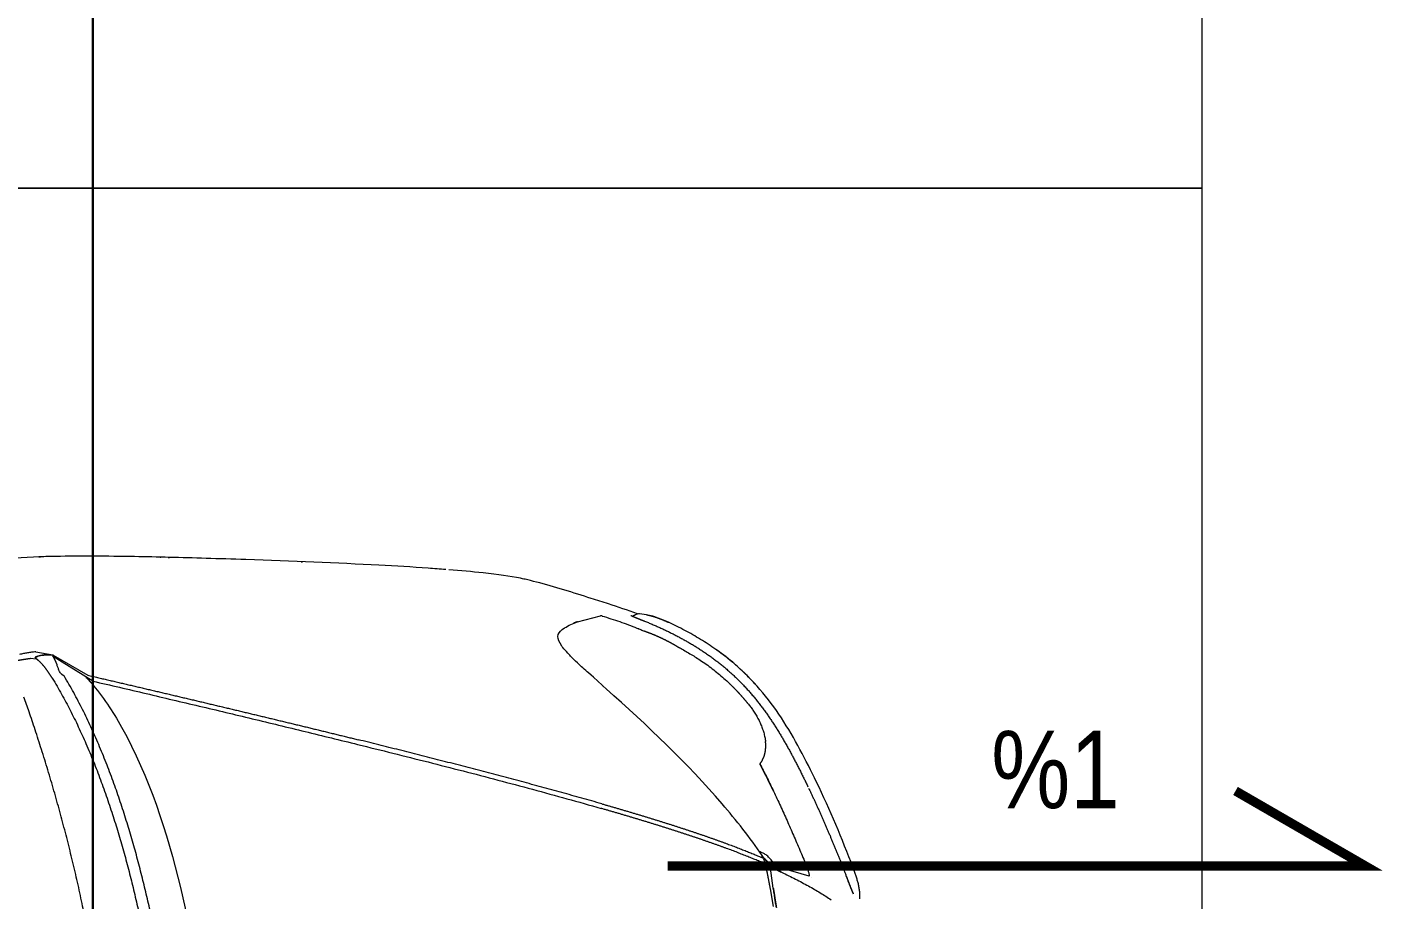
# Model space of a CAD drawing. Extents: x -2012 to 34975, y -1043 to 8321.
# Drawn here: x 31582.3 to 31757.1, y 1325.8 to 1438.3 of the extents above; entities that cross this region are included whole.
import ezdxf
from ezdxf.xclip import XClip

# ---------------------------------------------------------------- set-up
doc = ezdxf.new("R2010")
doc.units = 0
doc.header["$LTSCALE"] = 25
doc.header["$XCLIPFRAME"] = 0
doc.layers.get('0').update_dxf_attribs({"color": 9, "lineweight": 9})
for name, color, linetype, lineweight in [('04', 9, 'Continuous', 9), ('06D', 9, 'Continuous', 9), ('21', 9, 'Continuous', 9), ('E-KABLO', 7, 'Continuous', 30)]:
    doc.layers.add(name, color=color, linetype=linetype, lineweight=lineweight)
doc.styles.add('MuuM_TEXT-STANDART', font='ARIALN.TTF')

# ---------------------------------------------------------------- blocks, each defined once
blk = doc.blocks.new('p-araba-polo')
at = {"extrusion": (0, 0, -1)}
for p, q in [((0.3189, 0.7484), (0.328, 0.7495)), ((0.3334, 0.7485), (0.3346, 0.7476)), ((0.3344, 0.7478), (0.3365, 0.7464)), ((0.4081, 0.7394), (0.3783, 0.7469)), ((0.4278, 0.7293), (0.4248, 0.7314)), ((1.1066, 0.7007), (1.0845, 0.6967)), ((1.033, 0.6629), (1.0852, 0.695)), ((1.0841, 0.6962), (1.0396, 0.6705)), ((1.1073, 0.6936), (1.1062, 0.6918)), ((1.1134, 0.6923), (1.1062, 0.6918)), ((1.1134, 0.6923), (1.1134, 0.6923)), ((0.3875, 0.668), (0.3764, 0.6575)), ((0.3712, 0.653), (0.3749, 0.6562)), ((0.3749, 0.6562), (0.3764, 0.6575)), ((0.1683, 0.4355), (0.17, 0.4382)), ((0.172, 0.4427), (0.1727, 0.4429)), ((0.1727, 0.4429), (0.1735, 0.4432)), ((0.1094, 0.4114), (0.1433, 0.4214)), ((0.1556, 0.3961), (0.1593, 0.4217))]:
    blk.add_line(p, q, dxfattribs=at)
at = {"flags": 128}
for points in [[(0.427, 0.7064), (0.4277, 0.7072), (0.4282, 0.7081)], [(0.4171, 0.6952), (0.4181, 0.6962), (0.4193, 0.6975), (0.4207, 0.699)], [(0.3874, 0.668), (0.3906, 0.6707), (0.3938, 0.6734)]]:
    blk.add_lwpolyline(points, dxfattribs=at)
for points, degree, knots in [([(0.578, 0.8067), (0.5852, 0.8073), (0.6136, 0.8094), (0.6943, 0.8142), (0.7938, 0.8181), (0.9022, 0.8216), (0.9869, 0.8238), (1.0486, 0.8241), (1.0808, 0.8236)], 3, [0, 0, 0, 0, 0.049552, 0.182368, 0.511137, 0.607099, 0.78604, 1, 1, 1, 1]), ([(0.5894, 0.8074), (0.5894, 0.8074), (0.5894, 0.8074), (0.5894, 0.8074), (0.5894, 0.8074), (0.5894, 0.8074), (0.5894, 0.8074), (0.5894, 0.8074), (0.5894, 0.8074), (0.5894, 0.8074), (0.5894, 0.8074), (0.5894, 0.8074), (0.5894, 0.8074), (0.5894, 0.8074), (0.5894, 0.8074)], 7, [0, 0, 0, 0, 0, 0, 0, 0, 1, 1, 1, 1, 1, 1, 1, 1, 1, 1, 1, 1, 1, 1, 1]), ([(0.3308, 0.7495), (0.3436, 0.7542), (0.3636, 0.7609), (0.3938, 0.7706), (0.4254, 0.7806), (0.4544, 0.789), (0.4711, 0.793), (0.4757, 0.7941)], 3, [0, 0, 0, 0, 0.260213, 0.420209, 0.662967, 0.897224, 1, 1, 1, 1]), ([(0.4758, 0.7941), (0.4779, 0.7946), (0.4931, 0.7978), (0.5106, 0.8003), (0.5297, 0.8023)], 3, [0, 0, 0, 0, 0.124213, 1, 1, 1, 1]), ([(0.1774, 0.6572), (0.18, 0.6601), (0.1853, 0.6658), (0.1936, 0.6741), (0.2022, 0.6821), (0.2111, 0.6897), (0.2203, 0.697), (0.2298, 0.7039), (0.2395, 0.7105), (0.2494, 0.7168), (0.2595, 0.7227), (0.2698, 0.7283), (0.2803, 0.7337), (0.2874, 0.737), (0.2909, 0.7387)], 3, [0, 0, 0, 0, 0.083333, 0.166665, 0.249997, 0.333329, 0.416662, 0.499995, 0.583328, 0.666661, 0.749996, 0.83333, 0.916665, 1, 1, 1, 1]), ([(0.2909, 0.7387), (0.2938, 0.74), (0.2996, 0.7426), (0.3085, 0.7459), (0.3146, 0.7476), (0.3178, 0.7481)], 3, [0, 0, 0, 0, 0.333411, 0.666747, 1, 1, 1, 1]), ([(0.3764, 0.7468), (0.3726, 0.7457), (0.3649, 0.7434), (0.3536, 0.7396), (0.3424, 0.7356), (0.3351, 0.7327), (0.3314, 0.7312)], 3, [0, 0, 0, 0, 0.250001, 0.500002, 0.750003, 1, 1, 1, 1]), ([(0.3314, 0.7312), (0.3306, 0.7308), (0.3289, 0.7302), (0.3265, 0.7292), (0.3241, 0.7283), (0.3217, 0.7274), (0.3202, 0.7269), (0.3195, 0.7266)], 3, [0, 0, 0, 0, 0.19886, 0.400952, 0.606006, 0.809658, 1, 1, 1, 1]), ([(0.0999, 0.5329), (0.1137, 0.5611), (0.1417, 0.6167), (0.1884, 0.6724), (0.2204, 0.6972), (0.2284, 0.7028)], 3, [0, 0, 0, 0, 0.436314, 0.862947, 1, 1, 1, 1]), ([(0.2762, 0.7056), (0.2741, 0.7045), (0.2697, 0.7021), (0.2632, 0.6983), (0.2566, 0.6943), (0.2523, 0.6915), (0.2501, 0.6901)], 3, [0, 0, 0, 0, 0.240377, 0.493552, 0.746754, 1, 1, 1, 1]), ([(1.1066, 0.7007), (1.1085, 0.7005), (1.1121, 0.7001), (1.1174, 0.6992), (1.1226, 0.6983), (1.1259, 0.6977), (1.1276, 0.6974)], 3, [0, 0, 0, 0, 0.249853, 0.499728, 0.749768, 1, 1, 1, 1]), ([(0.2501, 0.6901), (0.2474, 0.6883), (0.2421, 0.6847), (0.2343, 0.679), (0.2268, 0.6729), (0.2194, 0.6665), (0.2145, 0.662), (0.2121, 0.6598)], 3, [0, 0, 0, 0, 0.200084, 0.400065, 0.600042, 0.800036, 1, 1, 1, 1]), ([(1.0764, 0.6763), (1.0769, 0.6775), (1.0778, 0.68), (1.0787, 0.6824), (1.0792, 0.6836)], 3, [0, 0, 0, 0, 0.511036, 1, 1, 1, 1]), ([(1.0835, 0.6949), (1.0835, 0.6949), (1.0835, 0.6949), (1.0835, 0.6949), (1.0835, 0.6949), (1.0835, 0.6949), (1.0835, 0.6949), (1.0835, 0.6949), (1.0835, 0.6949), (1.0835, 0.6949), (1.0835, 0.6949)], 5, [0, 0, 0, 0, 0, 0, 1, 1, 1, 1, 1, 1.000001, 1.000001, 1.000001, 1.000001, 1.000001, 1.000001]), ([(1.0853, 0.6968), (1.0851, 0.6968), (1.0847, 0.6968), (1.0844, 0.6966), (1.0841, 0.6965), (1.0841, 0.6963), (1.0841, 0.6962)], 3, [0, 0, 0, 0, 0.226641, 0.489612, 0.73866, 1, 1, 1, 1]), ([(1.093, 0.6968), (1.0925, 0.6969), (1.0916, 0.6969), (1.0908, 0.6969), (1.0904, 0.6969)], 3, [0, 0, 0, 0, 0.627101, 1, 1, 1, 1]), ([(1.0954, 0.6966), (1.095, 0.6967), (1.0942, 0.6968), (1.0934, 0.6968), (1.093, 0.6968)], 3, [0, 0, 0, 0, 0.505636, 1, 1, 1, 1]), ([(1.1073, 0.6936), (1.1072, 0.6936), (1.107, 0.6938), (1.1066, 0.6939), (1.1062, 0.6941), (1.106, 0.6942)], 3, [0, 0, 0, 0, 0.23445, 0.472231, 1, 1, 1, 1]), ([(1.1075, 0.6933), (1.1074, 0.6934), (1.1074, 0.6935), (1.1073, 0.6935), (1.1073, 0.6936)], 3, [0, 0, 0, 0, 0.501057, 1, 1, 1, 1]), ([(1.0739, 0.6723), (1.0744, 0.6729), (1.0755, 0.6741), (1.0761, 0.6756), (1.0764, 0.6763)], 3, [0, 0, 0, 0, 0.499911, 1, 1, 1, 1]), ([(0.17, 0.4382), (0.1858, 0.4614), (0.2457, 0.5368), (0.3175, 0.6057), (0.3712, 0.653)], 3, [0, 0, 0, 0, 0.290843, 1, 1, 1, 1]), ([(1.033, 0.6629), (1.0101, 0.6576), (0.9644, 0.6469), (0.8959, 0.6308), (0.8275, 0.6145), (0.7594, 0.598), (0.7142, 0.5869), (0.6916, 0.5814)], 3, [0, 0, 0, 0, 0.200074, 0.400125, 0.600159, 0.800117, 1, 1, 1, 1]), ([(0.1875, 0.633), (0.1864, 0.6316), (0.1842, 0.6288), (0.1821, 0.6258), (0.1811, 0.6243)], 3, [0, 0, 0, 0, 0.500031, 1, 1, 1, 1]), ([(1.0993, 0.5749), (1.102, 0.5834), (1.1072, 0.5996), (1.1147, 0.6221), (1.1199, 0.6361), (1.1222, 0.6424)], 3, [0, 0, 0, 0, 0.374907, 0.71679, 1, 1, 1, 1]), ([(0.1811, 0.6243), (0.18, 0.6226), (0.1777, 0.619), (0.1747, 0.6136), (0.172, 0.6079), (0.1698, 0.6023), (0.1679, 0.5965), (0.1664, 0.5907), (0.1659, 0.5869), (0.1656, 0.585)], 3, [0, 0, 0, 0, 0.14287, 0.285738, 0.428603, 0.571464, 0.714319, 0.857165, 1, 1, 1, 1]), ([(0.3769, 0.5048), (0.3854, 0.5073), (0.4025, 0.5121), (0.4283, 0.5193), (0.4542, 0.5264), (0.4802, 0.5334), (0.5063, 0.5403), (0.5325, 0.5472), (0.5587, 0.554), (0.5851, 0.5608), (0.6115, 0.5675), (0.6379, 0.5742), (0.6644, 0.5808), (0.6821, 0.5852), (0.6909, 0.5874)], 3, [0, 0, 0, 0, 0.083342, 0.166682, 0.25, 0.333306, 0.416615, 0.499936, 0.583268, 0.666606, 0.749946, 0.83329, 0.916643, 1, 1, 1, 1]), ([(0.6916, 0.5814), (0.6764, 0.5776), (0.6461, 0.5701), (0.6008, 0.5587), (0.5557, 0.5472), (0.5107, 0.5355), (0.4661, 0.5235), (0.4216, 0.5114), (0.3923, 0.5031), (0.3777, 0.4989)], 3, [0, 0, 0, 0, 0.142912, 0.285805, 0.428682, 0.57154, 0.714362, 0.857157, 1, 1, 1, 1]), ([(1.007, 0), (1.0071, 0.0093), (1.0072, 0.0278), (1.0078, 0.0557), (1.0089, 0.0835), (1.0105, 0.1113), (1.0124, 0.1391), (1.0149, 0.1668), (1.0177, 0.1945), (1.0209, 0.2221), (1.0246, 0.2497), (1.0287, 0.2773), (1.0332, 0.3047), (1.0381, 0.3322), (1.0434, 0.3595), (1.049, 0.3867), (1.0551, 0.4139), (1.0616, 0.441), (1.0684, 0.468), (1.0756, 0.4949), (1.0831, 0.5217), (1.091, 0.5484), (1.0965, 0.5661), (1.0993, 0.5749)], 3, [0, 0, 0, 0, 0.047619, 0.095238, 0.142857, 0.190476, 0.238095, 0.285714, 0.333333, 0.380952, 0.428571, 0.47619, 0.523809, 0.571428, 0.619047, 0.666666, 0.714285, 0.761904, 0.809523, 0.857143, 0.904762, 0.952381, 1, 1, 1, 1]), ([(0.172, 0.5544), (0.1691, 0.5489), (0.1634, 0.5378), (0.158, 0.5266), (0.1553, 0.521)], 3, [0, 0, 0, 0, 0.499946, 1, 1, 1, 1]), ([(0.1721, 0.5572), (0.1723, 0.557), (0.1726, 0.5565), (0.1725, 0.5554), (0.1722, 0.5547), (0.172, 0.5544)], 3, [0, 0, 0, 0, 0.34173, 0.655167, 1, 1, 1, 1]), ([(0.1553, 0.521), (0.1524, 0.5147), (0.1464, 0.5022), (0.1379, 0.4833), (0.1296, 0.4643), (0.1214, 0.4453), (0.1161, 0.4325), (0.1135, 0.4261)], 3, [0, 0, 0, 0, 0.199959, 0.399928, 0.599921, 0.799944, 1, 1, 1, 1]), ([(0.1576, 0.4313), (0.1582, 0.4321), (0.1596, 0.4337), (0.1616, 0.4362), (0.1632, 0.4376), (0.1641, 0.4383)], 3, [0, 0, 0, 0, 0.335072, 0.667573, 1, 1, 1, 1]), ([(0.1641, 0.4383), (0.1647, 0.4387), (0.1659, 0.4396), (0.1678, 0.4407), (0.1692, 0.4414), (0.1699, 0.4417)], 3, [0, 0, 0, 0, 0.333542, 0.667239, 1, 1, 1, 1]), ([(0.044, 0.3824), (0.044, 0.3841), (0.0439, 0.3875), (0.0443, 0.3927), (0.0451, 0.3978), (0.0462, 0.4028), (0.0476, 0.4078), (0.0492, 0.4127), (0.0509, 0.4176), (0.0521, 0.4208), (0.0527, 0.4224)], 3, [0, 0, 0, 0, 0.124987, 0.249975, 0.374965, 0.49996, 0.624964, 0.749973, 0.874985, 1, 1, 1, 1]), ([(0.1135, 0.4261), (0.1129, 0.4247), (0.1118, 0.422), (0.1104, 0.4178), (0.1095, 0.414), (0.1094, 0.4122), (0.1094, 0.4114)], 3, [0, 0, 0, 0, 0.270369, 0.539534, 0.807022, 1, 1, 1, 1]), ([(0.1433, 0.4214), (0.145, 0.4222), (0.1483, 0.4238), (0.1515, 0.426), (0.1531, 0.4271)], 3, [0, 0, 0, 0, 0.500778, 1, 1, 1, 1]), ([(0.1553, 0.4228), (0.1545, 0.4221), (0.1529, 0.4209), (0.1502, 0.4193), (0.1476, 0.4179), (0.1458, 0.417), (0.1449, 0.4166)], 3, [0, 0, 0, 0, 0.248986, 0.49846, 0.748736, 1, 1, 1, 1]), ([(0.1531, 0.4271), (0.1539, 0.4278), (0.1555, 0.429), (0.1569, 0.4305), (0.1576, 0.4313)], 3, [0, 0, 0, 0, 0.5173, 1, 1, 1, 1]), ([(0.1619, 0.4288), (0.1608, 0.4277), (0.1586, 0.4255), (0.1564, 0.4237), (0.1553, 0.4228)], 3, [0, 0, 0, 0, 0.500116, 1, 1, 1, 1]), ([(0.1658, 0.4273), (0.1656, 0.4266), (0.1653, 0.4252), (0.165, 0.4237), (0.1648, 0.423)], 3, [0, 0, 0, 0, 0.499348, 1, 1, 1, 1]), ([(0.1691, 0.435), (0.1686, 0.4342), (0.1676, 0.4326), (0.1665, 0.43), (0.1661, 0.4282), (0.1658, 0.4273)], 3, [0, 0, 0, 0, 0.333479, 0.665683, 1, 1, 1, 1]), ([(0.1684, 0.4358), (0.1683, 0.4357), (0.1677, 0.4351), (0.1672, 0.4346), (0.1668, 0.4342)], 3, [0, 0, 0, 0, 0.227086, 1, 1, 1, 1]), ([(0.0615, 0.4113), (0.0608, 0.4095), (0.0594, 0.4057), (0.0572, 0.4), (0.0549, 0.3942), (0.0534, 0.3907), (0.0526, 0.3888)], 3, [0, 0, 0, 0, 0.242914, 0.490387, 0.743262, 1, 1, 1, 1]), ([(0.1449, 0.4166), (0.1418, 0.4151), (0.1357, 0.4122), (0.127, 0.4078), (0.1185, 0.4034), (0.1103, 0.399), (0.1024, 0.3945), (0.0949, 0.3901), (0.0878, 0.3856), (0.0833, 0.3826), (0.0811, 0.3811)], 3, [0, 0, 0, 0, 0.125001, 0.250002, 0.375002, 0.500003, 0.625003, 0.750002, 0.875001, 1, 1, 1, 1]), ([(0.1535, 0.3825), (0.1538, 0.3848), (0.1545, 0.3893), (0.1553, 0.3939), (0.1556, 0.3961)], 3, [0, 0, 0, 0, 0.499954, 1, 1, 1, 1]), ([(0.92, 0.3968), (0.9028, 0.3261), (0.8804, 0.1943), (0.8718, 0.0608), (0.8718, 0)], 3, [0, 0, 0, 0, 0.54461, 1, 1, 1, 1]), ([(0.1516, 0.371), (0.1519, 0.373), (0.1526, 0.3768), (0.1532, 0.3806), (0.1535, 0.3825)], 3, [0, 0, 0, 0, 0.500002, 1, 1, 1, 1])]:
    blk.add_open_spline(points, degree=degree, knots=knots)
for points, degree in [([(0.9357, 0.8222), (0.9352, 0.8222), (0.9348, 0.8222), (0.9343, 0.8222)], 3), ([(0.9453, 0.8224), (0.9455, 0.8224), (0.9457, 0.8224), (0.9459, 0.8223), (0.9461, 0.8222), (0.9463, 0.8221)], 5), ([(0.9453, 0.8224), (0.9455, 0.8224), (0.9457, 0.8224), (0.9459, 0.8223), (0.9461, 0.8222), (0.9463, 0.8221)], 5), ([(1.0811, 0.8236), (1.0881, 0.8235), (1.0946, 0.8233), (1.1009, 0.8231)], 3), ([(1.1014, 0.8231), (1.1013, 0.8231), (1.1011, 0.8231), (1.101, 0.8231), (1.1008, 0.8231), (1.1007, 0.8231), (1.1006, 0.8231), (1.1004, 0.8231)], 7), ([(1.1004, 0.8231), (1.1009, 0.8231), (1.1013, 0.8231), (1.1018, 0.8231), (1.1022, 0.823), (1.1026, 0.8229)], 5), ([(1.1026, 0.8229), (1.1022, 0.823), (1.1018, 0.8231), (1.1013, 0.8231), (1.1009, 0.8231), (1.1004, 0.8231)], 5), ([(1.1004, 0.8231), (1.1008, 0.8231), (1.1011, 0.8231), (1.1015, 0.8231)], 3), ([(1.1009, 0.8231), (1.1242, 0.8223), (1.1443, 0.821), (1.1589, 0.8187)], 3), ([(0.5299, 0.8024), (0.5443, 0.8039), (0.5588, 0.8052), (0.5741, 0.8064)], 3), ([(0.7638, 0.8164), (0.7637, 0.8164), (0.7637, 0.8163), (0.7636, 0.8162), (0.7635, 0.8161), (0.7634, 0.8159)], 5), ([(0.7638, 0.8164), (0.7637, 0.8164), (0.7637, 0.8163), (0.7636, 0.8162), (0.7635, 0.8161), (0.7634, 0.8159)], 5), ([(0.3217, 0.7403), (0.3016, 0.7322), (0.2819, 0.7231), (0.2626, 0.713), (0.244, 0.7016), (0.2263, 0.6886), (0.21, 0.6742), (0.1949, 0.6585)], 7), ([(0.2817, 0.7343), (0.2817, 0.7343), (0.2818, 0.7344), (0.2818, 0.7344)], 3), ([(0.284, 0.7354), (0.2863, 0.7365), (0.2886, 0.7376), (0.2909, 0.7387)], 3), ([(0.3189, 0.7484), (0.3138, 0.7474), (0.3089, 0.7461), (0.3042, 0.7445), (0.2997, 0.7427), (0.2953, 0.7407), (0.2909, 0.7387)], 6), ([(0.291, 0.7387), (0.2909, 0.7387), (0.2909, 0.7387)], 2), ([(0.3392, 0.7476), (0.3378, 0.7469), (0.3359, 0.746), (0.3336, 0.745), (0.3308, 0.7439), (0.3278, 0.7427), (0.3247, 0.7415), (0.3217, 0.7403)], 7), ([(0.3218, 0.7403), (0.3218, 0.7404), (0.3217, 0.7404), (0.3217, 0.7403), (0.3217, 0.7403), (0.3217, 0.7403)], 5), ([(0.3217, 0.7403), (0.3217, 0.7403), (0.3217, 0.7404), (0.3217, 0.7404), (0.3218, 0.7403), (0.3218, 0.7403)], 5), ([(0.328, 0.7495), (0.3299, 0.7499), (0.3326, 0.7491), (0.3334, 0.7485)], 3), ([(0.3342, 0.7479), (0.3342, 0.7479), (0.3342, 0.7479), (0.3343, 0.7479), (0.3343, 0.7479), (0.3343, 0.7479)], 5), ([(0.3342, 0.7479), (0.3342, 0.7479), (0.3343, 0.7479), (0.3343, 0.7479)], 3), ([(0.3392, 0.7476), (0.3389, 0.7475), (0.3386, 0.7474), (0.3383, 0.7472), (0.3379, 0.747), (0.3377, 0.7468)], 5), ([(0.3392, 0.7476), (0.339, 0.7475), (0.3387, 0.7474), (0.3385, 0.7473), (0.3382, 0.7472), (0.338, 0.747)], 5), ([(0.3764, 0.7468), (0.3768, 0.7469), (0.3772, 0.747), (0.3776, 0.747), (0.378, 0.747), (0.3783, 0.7469)], 5), ([(0.4081, 0.7394), (0.4089, 0.7391), (0.4097, 0.7388), (0.4106, 0.7385), (0.4114, 0.7382), (0.4122, 0.7378), (0.4131, 0.7375)], 6), ([(0.4248, 0.7314), (0.4196, 0.7347), (0.4139, 0.7373), (0.4081, 0.7394)], 3), ([(0.3195, 0.7266), (0.3131, 0.7243), (0.3067, 0.7217), (0.3004, 0.7189), (0.2941, 0.7159), (0.288, 0.7127), (0.2819, 0.7091), (0.276, 0.7054)], 7), ([(0.3228, 0.7278), (0.322, 0.7276), (0.3213, 0.7275), (0.3207, 0.7272), (0.3201, 0.7269), (0.3195, 0.7266)], 5), ([(0.3228, 0.7278), (0.322, 0.7276), (0.3213, 0.7275), (0.3207, 0.7272), (0.3201, 0.7269), (0.3195, 0.7266)], 5), ([(0.3291, 0.7303), (0.3291, 0.7303), (0.3292, 0.7304), (0.3293, 0.7304), (0.3293, 0.7304), (0.3294, 0.7304), (0.3294, 0.7304), (0.3295, 0.7304), (0.3296, 0.7305), (0.3296, 0.7305)], 9), ([(0.3296, 0.7305), (0.3296, 0.7305), (0.3295, 0.7304), (0.3294, 0.7304), (0.3294, 0.7304), (0.3293, 0.7304), (0.3293, 0.7304), (0.3292, 0.7304), (0.3291, 0.7303), (0.3291, 0.7303)], 9), ([(0.3291, 0.7303), (0.3291, 0.7303), (0.3291, 0.7303), (0.3291, 0.7303), (0.3291, 0.7303), (0.3291, 0.7303), (0.3291, 0.7303), (0.3291, 0.7303), (0.3291, 0.7303), (0.3291, 0.7303)], 9), ([(0.3317, 0.7313), (0.3315, 0.7313), (0.3314, 0.7312), (0.3314, 0.7312), (0.3314, 0.7312), (0.3314, 0.7312)], 5), ([(0.3317, 0.7313), (0.3315, 0.7313), (0.3314, 0.7312), (0.3314, 0.7312), (0.3314, 0.7312), (0.3314, 0.7312)], 5), ([(0.4334, 0.7204), (0.4334, 0.7239), (0.4311, 0.7269), (0.4278, 0.7293)], 3), ([(0.4282, 0.7081), (0.4316, 0.7131), (0.4335, 0.7174), (0.4334, 0.7204)], 3), ([(0.2765, 0.7057), (0.2764, 0.7057), (0.2762, 0.7056), (0.2761, 0.7056), (0.276, 0.7055), (0.276, 0.7054)], 5), ([(0.2765, 0.7057), (0.2764, 0.7057), (0.2762, 0.7056), (0.2761, 0.7056), (0.276, 0.7055), (0.276, 0.7054)], 5), ([(0.4207, 0.699), (0.423, 0.7016), (0.4252, 0.704), (0.427, 0.7064)], 3), ([(0.3938, 0.6734), (0.3987, 0.6777), (0.4036, 0.682), (0.4082, 0.6864)], 3), ([(0.4082, 0.6864), (0.4113, 0.6894), (0.4143, 0.6923), (0.4171, 0.6952)], 3), ([(1.0847, 0.695), (1.0835, 0.6928), (1.0823, 0.6906), (1.0812, 0.6883), (1.0802, 0.686), (1.0792, 0.6836)], 5), ([(1.0819, 0.692), (1.0819, 0.692), (1.0819, 0.692), (1.0819, 0.6919)], 3), ([(1.0835, 0.6949), (1.0837, 0.6952), (1.0838, 0.6954), (1.0839, 0.6957), (1.084, 0.6959), (1.0841, 0.6962)], 5), ([(1.0852, 0.695), (1.0851, 0.695), (1.085, 0.695), (1.0849, 0.695), (1.0848, 0.695), (1.0846, 0.695)], 5), ([(1.0847, 0.695), (1.0849, 0.695), (1.085, 0.695), (1.0852, 0.695)], 3), ([(1.0856, 0.6968), (1.0855, 0.6968), (1.0854, 0.6968), (1.0853, 0.6968)], 3), ([(1.0853, 0.6665), (1.0897, 0.6737), (1.0944, 0.6806), (1.0995, 0.687), (1.1062, 0.6918)], 4), ([(1.0895, 0.6969), (1.0887, 0.6969), (1.088, 0.6968), (1.0872, 0.6968), (1.0864, 0.6968), (1.0856, 0.6968)], 5), ([(1.0904, 0.6969), (1.0901, 0.6969), (1.0898, 0.6969), (1.0895, 0.6969)], 3), ([(1.093, 0.6968), (1.0935, 0.6968), (1.094, 0.6968), (1.0944, 0.6967), (1.0949, 0.6967), (1.0954, 0.6966)], 5), ([(1.0954, 0.6966), (1.0957, 0.6966), (1.0959, 0.6965), (1.0962, 0.6965), (1.0964, 0.6965), (1.0967, 0.6964)], 5), ([(1.0967, 0.6964), (1.0963, 0.6965), (1.0958, 0.6965), (1.0954, 0.6966)], 3), ([(1.0967, 0.6964), (1.0969, 0.6964), (1.0972, 0.6963), (1.0974, 0.6963), (1.0977, 0.6962), (1.0979, 0.6962)], 5), ([(1.0979, 0.6962), (1.0975, 0.6963), (1.0971, 0.6963), (1.0967, 0.6964)], 3), ([(1.0979, 0.6962), (1.0992, 0.696), (1.1005, 0.6957), (1.1018, 0.6955), (1.103, 0.6951), (1.1043, 0.6947)], 5), ([(1.1043, 0.6947), (1.1046, 0.6947), (1.1048, 0.6946), (1.1051, 0.6945), (1.1054, 0.6944), (1.1056, 0.6943)], 5), ([(1.1056, 0.6943), (1.1052, 0.6945), (1.1048, 0.6946), (1.1043, 0.6947)], 3), ([(1.1056, 0.6943), (1.1057, 0.6943), (1.1058, 0.6942), (1.1059, 0.6942), (1.1059, 0.6942), (1.106, 0.6942)], 5), ([(1.106, 0.6942), (1.1059, 0.6942), (1.1057, 0.6943), (1.1056, 0.6943)], 3), ([(1.106, 0.6942), (1.1063, 0.6941), (1.1065, 0.694), (1.1067, 0.6939), (1.107, 0.6938), (1.1073, 0.6936)], 5), ([(1.106, 0.6942), (1.106, 0.6942), (1.106, 0.6942), (1.106, 0.6942)], 3), ([(1.1062, 0.6922), (1.1062, 0.6921), (1.1062, 0.6921), (1.1062, 0.692), (1.1062, 0.692), (1.1062, 0.6919)], 5), ([(1.1062, 0.6922), (1.1062, 0.6921), (1.1062, 0.6921), (1.1062, 0.692), (1.1062, 0.692), (1.1062, 0.6919)], 5), ([(1.1062, 0.6919), (1.1062, 0.6919), (1.1062, 0.6919), (1.1062, 0.6919), (1.1062, 0.6919), (1.1062, 0.6919)], 5), ([(1.1062, 0.6919), (1.1062, 0.6919), (1.1062, 0.6919), (1.1062, 0.6919)], 3), ([(1.1073, 0.6936), (1.1073, 0.6935), (1.1074, 0.6935), (1.1074, 0.6934), (1.1074, 0.6934), (1.1075, 0.6933)], 5), ([(1.131, 0.6895), (1.1285, 0.6899), (1.126, 0.6904), (1.1235, 0.6908), (1.121, 0.6912), (1.1184, 0.6916), (1.1159, 0.6919), (1.1134, 0.6923)], 7), ([(0.3876, 0.668), (0.3876, 0.668), (0.3875, 0.668), (0.3874, 0.668)], 3), ([(0.3874, 0.668), (0.3875, 0.668), (0.3875, 0.668), (0.3875, 0.668), (0.3876, 0.668), (0.3876, 0.668)], 5), ([(1.0396, 0.6705), (0.9891, 0.6588), (0.9388, 0.647), (0.8888, 0.6352), (0.839, 0.6234), (0.7894, 0.6115), (0.7401, 0.5995), (0.6909, 0.5874)], 7), ([(0.9187, 0), (0.9187, 0.0992), (0.9262, 0.1979), (0.9398, 0.2961), (0.9595, 0.3936), (0.9846, 0.4892), (1.0189, 0.5845), (1.0701, 0.6696)], 7), ([(1.0853, 0.6665), (1.0348, 0.5843), (0.9999, 0.4894), (0.9745, 0.3944), (0.9546, 0.2963), (0.9409, 0.1982), (0.9333, 0.099), (0.9333, 0)], 7), ([(1.0419, 0.6684), (1.0406, 0.6669), (1.0392, 0.6654), (1.0379, 0.6639), (1.0366, 0.6624), (1.0354, 0.6609)], 5), ([(1.0354, 0.6609), (1.0366, 0.6624), (1.0379, 0.6639), (1.0392, 0.6654), (1.0406, 0.6669), (1.0419, 0.6684)], 5), ([(1.0412, 0.6668), (1.0411, 0.6669), (1.041, 0.667), (1.0408, 0.6672)], 3), ([(1.0412, 0.6668), (1.0411, 0.6668), (1.0411, 0.6669), (1.041, 0.667), (1.0409, 0.6671), (1.0408, 0.6672)], 5), ([(1.0418, 0.6684), (1.0419, 0.6684), (1.0419, 0.6684), (1.0419, 0.6684), (1.0419, 0.6684), (1.0419, 0.6684), (1.0419, 0.6684)], 6), ([(1.0419, 0.6684), (1.0419, 0.6684), (1.0419, 0.6684), (1.0419, 0.6684), (1.0419, 0.6684), (1.0419, 0.6684), (1.0419, 0.6684)], 6), ([(1.07, 0.6707), (1.07, 0.6707), (1.07, 0.6707), (1.07, 0.6707), (1.07, 0.6707), (1.07, 0.6707)], 5), ([(1.07, 0.6707), (1.07, 0.6707), (1.07, 0.6707), (1.07, 0.6707), (1.07, 0.6707), (1.07, 0.6707)], 5), ([(1.0701, 0.6696), (1.0708, 0.6699), (1.0714, 0.6703), (1.0721, 0.6707), (1.0728, 0.6713), (1.0733, 0.6717), (1.0739, 0.6723)], 6), ([(0.1949, 0.6585), (0.1794, 0.6422), (0.1652, 0.6246), (0.1526, 0.6059), (0.1412, 0.5866), (0.1306, 0.5668), (0.1206, 0.5469), (0.1109, 0.5267)], 7), ([(0.1875, 0.633), (0.1921, 0.6388), (0.1969, 0.6443), (0.2018, 0.6497), (0.2069, 0.6548), (0.2121, 0.6598)], 5), ([(0.195, 0.6586), (0.1949, 0.6586), (0.1949, 0.6586), (0.1949, 0.6586), (0.1949, 0.6585), (0.1949, 0.6585)], 5), ([(0.3712, 0.6529), (0.3712, 0.6531), (0.3712, 0.6531), (0.3714, 0.6529)], 3), ([(0.3749, 0.6561), (0.3748, 0.6562), (0.3749, 0.6563), (0.375, 0.6562)], 3), ([(0.3749, 0.6561), (0.3748, 0.6562), (0.3749, 0.6563), (0.375, 0.6562)], 3), ([(0.3756, 0.655), (0.3756, 0.655), (0.3756, 0.655), (0.3756, 0.655), (0.3756, 0.655), (0.3756, 0.655)], 5), ([(0.3756, 0.655), (0.3756, 0.655), (0.3756, 0.655), (0.3756, 0.655), (0.3756, 0.655), (0.3756, 0.655)], 5), ([(1.0354, 0.6609), (1.0204, 0.6432), (1.0073, 0.6239), (0.996, 0.6037)], 3), ([(0.996, 0.6037), (0.96, 0.5393), (0.9375, 0.4684), (0.92, 0.3968)], 3), ([(0.1721, 0.5572), (0.1688, 0.5617), (0.1665, 0.5669), (0.1652, 0.5727), (0.165, 0.5788), (0.1656, 0.585)], 5), ([(0.1553, 0.521), (0.1585, 0.5277), (0.1618, 0.5344), (0.1652, 0.5411), (0.1685, 0.5478), (0.172, 0.5544)], 5), ([(0.172, 0.5544), (0.1723, 0.555), (0.1726, 0.5556), (0.1728, 0.5563), (0.1724, 0.5568), (0.1721, 0.5572)], 5), ([(0.0527, 0.4224), (0.0668, 0.4599), (0.0826, 0.4968), (0.0999, 0.5329)], 3), ([(0.1101, 0.5251), (0.1025, 0.5092), (0.0951, 0.4931), (0.0879, 0.477), (0.081, 0.4607), (0.0743, 0.4443), (0.0678, 0.4279), (0.0615, 0.4113)], 7), ([(0.0999, 0.5329), (0.0999, 0.5329), (0.1, 0.5328)], 2), ([(0.1, 0.5328), (0.0999, 0.5329), (0.0999, 0.5329)], 2), ([(0.1658, 0.4273), (0.1921, 0.4388), (0.2207, 0.4498), (0.2508, 0.4602), (0.2818, 0.4704), (0.3133, 0.4801), (0.3453, 0.4896), (0.3777, 0.4989)], 7), ([(0.3769, 0.5048), (0.3446, 0.4956), (0.3126, 0.4861), (0.2815, 0.4765), (0.2514, 0.4666), (0.2221, 0.4565), (0.1943, 0.4459), (0.1691, 0.435)], 7), ([(0.1706, 0.4373), (0.1701, 0.4365), (0.1696, 0.4358), (0.1691, 0.435)], 3), ([(0.1706, 0.4373), (0.1703, 0.4368), (0.17, 0.4364), (0.1697, 0.4359), (0.1693, 0.4355), (0.1691, 0.435)], 5), ([(0.1699, 0.4417), (0.1707, 0.4421), (0.1715, 0.4424), (0.1724, 0.4428)], 3), ([(0.1724, 0.4428), (0.1717, 0.4425), (0.171, 0.4422), (0.1703, 0.4419)], 3), ([(0.1724, 0.4428), (0.1726, 0.4429), (0.1728, 0.443), (0.1729, 0.443), (0.1731, 0.4431), (0.1733, 0.4432), (0.1735, 0.4432)], 6), ([(0.1724, 0.4428), (0.1727, 0.443), (0.1731, 0.4431), (0.1735, 0.4432)], 3), ([(0.1731, 0.4427), (0.173, 0.4429), (0.1729, 0.443), (0.1727, 0.4429), (0.1726, 0.4429), (0.1724, 0.4428)], 5), ([(0.1724, 0.4428), (0.1726, 0.4429), (0.1727, 0.4429), (0.1729, 0.443), (0.173, 0.4429), (0.1731, 0.4427)], 5), ([(0.0527, 0.4224), (0.0527, 0.4224), (0.0527, 0.4223)], 2), ([(0.0527, 0.4223), (0.0527, 0.4224), (0.0527, 0.4224)], 2), ([(0.1449, 0.4166), (0.1466, 0.4174), (0.1484, 0.4183), (0.1502, 0.4192), (0.152, 0.4203), (0.1537, 0.4215), (0.1553, 0.4228)], 6), ([(0.1531, 0.4271), (0.1538, 0.4277), (0.1545, 0.4282), (0.1552, 0.4288), (0.1558, 0.4294), (0.1564, 0.43), (0.157, 0.4306), (0.1576, 0.4313)], 7), ([(0.1554, 0.3724), (0.157, 0.3826), (0.1588, 0.3928), (0.1607, 0.403), (0.1627, 0.4132), (0.1648, 0.423)], 5), ([(0.1619, 0.4288), (0.1628, 0.4298), (0.1636, 0.4307), (0.1644, 0.4316), (0.1652, 0.4325), (0.166, 0.4334), (0.1668, 0.4342)], 6), ([(0.1668, 0.4342), (0.1658, 0.4332), (0.1648, 0.4321), (0.1639, 0.431), (0.163, 0.43), (0.1619, 0.4288)], 5), ([(0.1658, 0.4273), (0.1656, 0.4265), (0.1654, 0.4256), (0.1652, 0.4247), (0.165, 0.4239), (0.1648, 0.423)], 5), ([(0.0615, 0.4113), (0.0603, 0.4081), (0.0591, 0.4049), (0.0579, 0.4017), (0.0566, 0.3984), (0.0553, 0.3951), (0.0539, 0.3919), (0.0526, 0.3888)], 7), ([(0.0616, 0.4115), (0.0615, 0.4115), (0.0614, 0.4115), (0.0614, 0.4115), (0.0615, 0.4114), (0.0615, 0.4113)], 5), ([(0.0616, 0.4115), (0.0615, 0.4115), (0.0614, 0.4115), (0.0614, 0.4115), (0.0615, 0.4114), (0.0615, 0.4113)], 5), ([(0.1058, 0.4093), (0.1058, 0.4093), (0.1058, 0.4094), (0.1058, 0.4094), (0.1058, 0.4094), (0.1058, 0.4094), (0.1058, 0.4094), (0.1058, 0.4094)], 7), ([(0.1058, 0.4093), (0.1058, 0.4094), (0.1058, 0.4094), (0.1058, 0.4094)], 3), ([(0.053, 0.3896), (0.0528, 0.3896), (0.0527, 0.3894), (0.0526, 0.3892), (0.0526, 0.389), (0.0526, 0.3888)], 5), ([(0.1556, 0.3961), (0.1553, 0.3942), (0.155, 0.3923), (0.1546, 0.3903), (0.1543, 0.3884), (0.154, 0.3864), (0.1538, 0.3845), (0.1535, 0.3825)], 7), ([(0.1535, 0.3825), (0.1532, 0.3809), (0.1529, 0.3793), (0.1527, 0.3776), (0.1524, 0.376), (0.1522, 0.3743), (0.1519, 0.3727), (0.1516, 0.371)], 7)]:
    blk.add_open_spline(points, degree=degree)

msp = doc.modelspace()

# ---------------------------------------------------------------- linework, layer by layer
at = {"layer": '06D'}
for points in [[(31733.84, 1417.5), (31733.84, 1667.5), (31233.84, 1667.5), (31233.84, 1417.5)], [(31733.84, 1167.5), (31733.84, 1417.5), (31233.84, 1417.5), (31233.84, 1167.5)]]:
    msp.add_lwpolyline(points, close=True, dxfattribs=at)
at = {"layer": '21', "const_width": 1.2}
msp.add_lwpolyline([(31664.88, 1330.15), (31754.88, 1330.15), (31738.12, 1339.83)], dxfattribs=at)
at = {"layer": 'E-KABLO', "color": 6}
msp.add_lwpolyline([(31628.63, 811.56), (31590.78, 811.56), (31590.78, 2100.01)], dxfattribs=at)

# ---------------------------------------------------------------- block references
at = {"layer": '04'}
ref = msp.add_blockref('p-araba-polo', (31694.08, 1287.69), dxfattribs=dict(at, xscale=-100, yscale=100, zscale=100))
XClip(ref).set_block_clipping_path([(-0.0924763951, -0.9835002962), (4.0650970395, 0.9845199444)])

# ---------------------------------------------------------------- texts
at = {"layer": '21', "insert": (31723.18, 1347.58), "char_height": 10, "width": 119.8316, "attachment_point": 3, "style": 'MuuM_TEXT-STANDART'}
msp.add_mtext('%1', dxfattribs=at)

doc.saveas('drawing.dxf')
